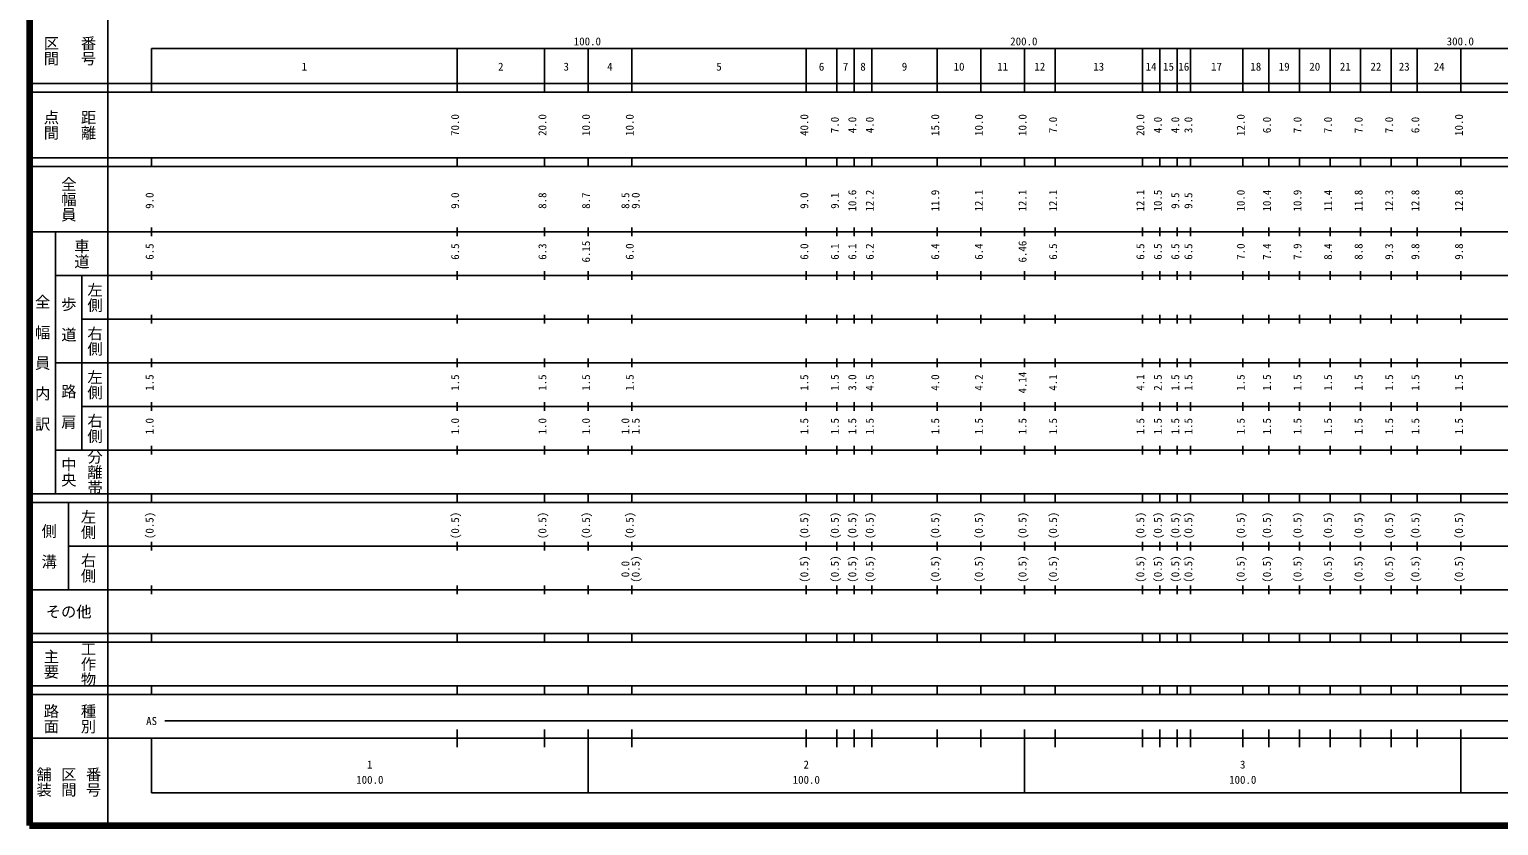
# Model space of a CAD drawing. Units: millimetres on the paper, enlarged 1000 times. Extents: x 40000 to 680000, y 20000 to 380000.
# Drawn here: x 40000 to 376625, y 20000 to 202409 of the extents above; entities that cross this region are included whole.
import ezdxf
from ezdxf.enums import TextEntityAlignment as Align

# ---------------------------------------------------------------- set-up
doc = ezdxf.new("R2010")
doc.units = ezdxf.units.MM
doc.header["$LTSCALE"] = 1000
doc.layers.add('M-TTL', color=2, linetype='Continuous', lineweight=140)
doc.layers.add('M-TTL-BAND', color=7, linetype='Continuous', lineweight=25)
doc.styles.add('@ＭＳ ゴシック', font='')
doc.styles.add('ＭＳ ゴシック', font='')
doc.styles.get('@ＭＳ ゴシック').set_extended_font_data('@MS Gothic')
doc.styles.get('ＭＳ ゴシック').set_extended_font_data('MS Gothic')

msp = doc.modelspace()

# ---------------------------------------------------------------- linework, layer by layer
at = {"layer": 'M-TTL'}
for p, q in [((40000, 380000), (40000, 20000)), ((40000, 20000), (680000, 20000))]:
    msp.add_line(p, q, dxfattribs=at)
at = {"layer": 'M-TTL-BAND'}
for p, q in [((58000, 370000), (58000, 20000)), ((68000, 198000), (579000, 198000)), ((68000, 198000), (68000, 188000)), ((138000, 188000), (138000, 198000)), ((158000, 188000), (158000, 198000)), ((168000, 188000), (168000, 198000)), ((178000, 188000), (178000, 198000)), ((218000, 188000), (218000, 198000)), ((225000, 188000), (225000, 198000)), ((229000, 188000), (229000, 198000)), ((233000, 188000), (233000, 198000)), ((248000, 188000), (248000, 198000)), ((258000, 188000), (258000, 198000)), ((268000, 188000), (268000, 198000)), ((275000, 188000), (275000, 198000)), ((295000, 188000), (295000, 198000)), ((299000, 188000), (299000, 198000)), ((303000, 188000), (303000, 198000)), ((306000, 188000), (306000, 198000)), ((318000, 188000), (318000, 198000)), ((324000, 188000), (324000, 198000)), ((331000, 188000), (331000, 198000)), ((338000, 188000), (338000, 198000)), ((345000, 188000), (345000, 198000)), ((352000, 188000), (352000, 198000)), ((358000, 188000), (358000, 198000)), ((368000, 188000), (368000, 198000)), ((40000, 190000), (579000, 190000)), ((40000, 188000), (579000, 188000)), ((40000, 173000), (579000, 173000)), ((68000, 171000), (68000, 173000)), ((138000, 171000), (138000, 173000)), ((158000, 171000), (158000, 173000)), ((168000, 171000), (168000, 173000)), ((178000, 171000), (178000, 173000)), ((218000, 171000), (218000, 173000)), ((225000, 171000), (225000, 173000)), ((229000, 171000), (229000, 173000)), ((233000, 171000), (233000, 173000)), ((248000, 171000), (248000, 173000)), ((258000, 171000), (258000, 173000)), ((268000, 171000), (268000, 173000)), ((275000, 171000), (275000, 173000)), ((295000, 171000), (295000, 173000)), ((299000, 171000), (299000, 173000)), ((303000, 171000), (303000, 173000)), ((306000, 171000), (306000, 173000)), ((318000, 171000), (318000, 173000)), ((324000, 171000), (324000, 173000)), ((331000, 171000), (331000, 173000)), ((338000, 171000), (338000, 173000)), ((345000, 171000), (345000, 173000)), ((352000, 171000), (352000, 173000)), ((358000, 171000), (358000, 173000)), ((368000, 171000), (368000, 173000)), ((40000, 171000), (579000, 171000)), ((40000, 156000), (579000, 156000)), ((46000, 96000), (46000, 156000)), ((68000, 155000), (68000, 157000)), ((138000, 155000), (138000, 157000)), ((158000, 155000), (158000, 157000)), ((168000, 155000), (168000, 157000)), ((178000, 155000), (178000, 157000)), ((218000, 155000), (218000, 157000)), ((225000, 155000), (225000, 157000)), ((229000, 155000), (229000, 157000)), ((233000, 155000), (233000, 157000)), ((248000, 155000), (248000, 157000)), ((258000, 155000), (258000, 157000)), ((268000, 155000), (268000, 157000)), ((275000, 155000), (275000, 157000)), ((295000, 155000), (295000, 157000)), ((299000, 155000), (299000, 157000)), ((303000, 155000), (303000, 157000)), ((306000, 155000), (306000, 157000)), ((318000, 155000), (318000, 157000)), ((324000, 155000), (324000, 157000)), ((331000, 155000), (331000, 157000)), ((338000, 155000), (338000, 157000)), ((345000, 155000), (345000, 157000)), ((352000, 155000), (352000, 157000)), ((358000, 155000), (358000, 157000)), ((368000, 155000), (368000, 157000)), ((46000, 146000), (579000, 146000)), ((52000, 146000), (52000, 106000)), ((68000, 145000), (68000, 147000)), ((138000, 145000), (138000, 147000)), ((158000, 145000), (158000, 147000)), ((168000, 145000), (168000, 147000)), ((178000, 145000), (178000, 147000)), ((218000, 145000), (218000, 147000)), ((225000, 145000), (225000, 147000)), ((229000, 145000), (229000, 147000)), ((233000, 145000), (233000, 147000)), ((248000, 145000), (248000, 147000)), ((258000, 145000), (258000, 147000)), ((268000, 145000), (268000, 147000)), ((275000, 145000), (275000, 147000)), ((295000, 145000), (295000, 147000)), ((299000, 145000), (299000, 147000)), ((303000, 145000), (303000, 147000)), ((306000, 145000), (306000, 147000)), ((318000, 145000), (318000, 147000)), ((324000, 145000), (324000, 147000)), ((331000, 145000), (331000, 147000)), ((338000, 145000), (338000, 147000)), ((345000, 145000), (345000, 147000)), ((352000, 145000), (352000, 147000)), ((358000, 145000), (358000, 147000)), ((368000, 145000), (368000, 147000)), ((52000, 136000), (579000, 136000)), ((68000, 135000), (68000, 137000)), ((138000, 135000), (138000, 137000)), ((158000, 135000), (158000, 137000)), ((168000, 135000), (168000, 137000)), ((178000, 135000), (178000, 137000)), ((218000, 135000), (218000, 137000)), ((225000, 135000), (225000, 137000)), ((229000, 135000), (229000, 137000)), ((233000, 135000), (233000, 137000)), ((248000, 135000), (248000, 137000)), ((258000, 135000), (258000, 137000)), ((268000, 135000), (268000, 137000)), ((275000, 135000), (275000, 137000)), ((295000, 135000), (295000, 137000)), ((299000, 135000), (299000, 137000)), ((303000, 135000), (303000, 137000)), ((306000, 135000), (306000, 137000)), ((318000, 135000), (318000, 137000)), ((324000, 135000), (324000, 137000)), ((331000, 135000), (331000, 137000)), ((338000, 135000), (338000, 137000)), ((345000, 135000), (345000, 137000)), ((352000, 135000), (352000, 137000)), ((358000, 135000), (358000, 137000)), ((368000, 135000), (368000, 137000)), ((46000, 126000), (579000, 126000)), ((68000, 125000), (68000, 127000)), ((138000, 125000), (138000, 127000)), ((158000, 125000), (158000, 127000)), ((168000, 125000), (168000, 127000)), ((178000, 125000), (178000, 127000)), ((218000, 125000), (218000, 127000)), ((225000, 125000), (225000, 127000)), ((229000, 125000), (229000, 127000)), ((233000, 125000), (233000, 127000)), ((248000, 125000), (248000, 127000)), ((258000, 125000), (258000, 127000)), ((268000, 125000), (268000, 127000)), ((275000, 125000), (275000, 127000)), ((295000, 125000), (295000, 127000)), ((299000, 125000), (299000, 127000)), ((303000, 125000), (303000, 127000)), ((306000, 125000), (306000, 127000)), ((318000, 125000), (318000, 127000)), ((324000, 125000), (324000, 127000)), ((331000, 125000), (331000, 127000)), ((338000, 125000), (338000, 127000)), ((345000, 125000), (345000, 127000)), ((352000, 125000), (352000, 127000)), ((358000, 125000), (358000, 127000)), ((368000, 125000), (368000, 127000)), ((52000, 116000), (579000, 116000)), ((68000, 115000), (68000, 117000)), ((138000, 115000), (138000, 117000)), ((158000, 115000), (158000, 117000)), ((168000, 115000), (168000, 117000)), ((178000, 115000), (178000, 117000)), ((218000, 115000), (218000, 117000)), ((225000, 115000), (225000, 117000)), ((229000, 115000), (229000, 117000)), ((233000, 115000), (233000, 117000)), ((248000, 115000), (248000, 117000)), ((258000, 115000), (258000, 117000)), ((268000, 115000), (268000, 117000)), ((275000, 115000), (275000, 117000)), ((295000, 115000), (295000, 117000)), ((299000, 115000), (299000, 117000)), ((303000, 115000), (303000, 117000)), ((306000, 115000), (306000, 117000)), ((318000, 115000), (318000, 117000)), ((324000, 115000), (324000, 117000)), ((331000, 115000), (331000, 117000)), ((338000, 115000), (338000, 117000)), ((345000, 115000), (345000, 117000)), ((352000, 115000), (352000, 117000)), ((358000, 115000), (358000, 117000)), ((368000, 115000), (368000, 117000)), ((46000, 106000), (579000, 106000)), ((68000, 105000), (68000, 107000)), ((138000, 105000), (138000, 107000)), ((158000, 105000), (158000, 107000)), ((168000, 105000), (168000, 107000)), ((178000, 105000), (178000, 107000)), ((218000, 105000), (218000, 107000)), ((225000, 105000), (225000, 107000)), ((229000, 105000), (229000, 107000)), ((233000, 105000), (233000, 107000)), ((248000, 105000), (248000, 107000)), ((258000, 105000), (258000, 107000)), ((268000, 105000), (268000, 107000)), ((275000, 105000), (275000, 107000)), ((295000, 105000), (295000, 107000)), ((299000, 105000), (299000, 107000)), ((303000, 105000), (303000, 107000)), ((306000, 105000), (306000, 107000)), ((318000, 105000), (318000, 107000)), ((324000, 105000), (324000, 107000)), ((331000, 105000), (331000, 107000)), ((338000, 105000), (338000, 107000)), ((345000, 105000), (345000, 107000)), ((352000, 105000), (352000, 107000)), ((358000, 105000), (358000, 107000)), ((368000, 105000), (368000, 107000)), ((40000, 96000), (579000, 96000)), ((68000, 94000), (68000, 96000)), ((138000, 94000), (138000, 96000)), ((158000, 94000), (158000, 96000)), ((168000, 94000), (168000, 96000)), ((178000, 94000), (178000, 96000)), ((218000, 94000), (218000, 96000)), ((225000, 94000), (225000, 96000)), ((229000, 94000), (229000, 96000)), ((233000, 94000), (233000, 96000)), ((248000, 94000), (248000, 96000)), ((258000, 94000), (258000, 96000)), ((268000, 94000), (268000, 96000)), ((275000, 94000), (275000, 96000)), ((295000, 94000), (295000, 96000)), ((299000, 94000), (299000, 96000)), ((303000, 94000), (303000, 96000)), ((306000, 94000), (306000, 96000)), ((318000, 94000), (318000, 96000)), ((324000, 94000), (324000, 96000)), ((331000, 94000), (331000, 96000)), ((338000, 94000), (338000, 96000)), ((345000, 94000), (345000, 96000)), ((352000, 94000), (352000, 96000)), ((358000, 94000), (358000, 96000)), ((368000, 94000), (368000, 96000)), ((40000, 94000), (579000, 94000)), ((49000, 94000), (49000, 74000)), ((68000, 83000), (68000, 85000)), ((138000, 83000), (138000, 85000)), ((158000, 83000), (158000, 85000)), ((168000, 83000), (168000, 85000)), ((178000, 83000), (178000, 85000)), ((218000, 83000), (218000, 85000)), ((225000, 83000), (225000, 85000)), ((229000, 83000), (229000, 85000)), ((233000, 83000), (233000, 85000)), ((248000, 83000), (248000, 85000)), ((258000, 83000), (258000, 85000)), ((268000, 83000), (268000, 85000)), ((275000, 83000), (275000, 85000)), ((295000, 83000), (295000, 85000)), ((299000, 83000), (299000, 85000)), ((303000, 83000), (303000, 85000)), ((306000, 83000), (306000, 85000)), ((318000, 83000), (318000, 85000)), ((324000, 83000), (324000, 85000)), ((331000, 83000), (331000, 85000)), ((338000, 83000), (338000, 85000)), ((345000, 83000), (345000, 85000)), ((352000, 83000), (352000, 85000)), ((358000, 83000), (358000, 85000)), ((368000, 83000), (368000, 85000)), ((49000, 84000), (579000, 84000)), ((68000, 73000), (68000, 75000)), ((138000, 73000), (138000, 75000)), ((158000, 73000), (158000, 75000)), ((168000, 73000), (168000, 75000)), ((178000, 73000), (178000, 75000)), ((218000, 73000), (218000, 75000)), ((225000, 73000), (225000, 75000)), ((229000, 73000), (229000, 75000)), ((233000, 73000), (233000, 75000)), ((248000, 73000), (248000, 75000)), ((258000, 73000), (258000, 75000)), ((268000, 73000), (268000, 75000)), ((275000, 73000), (275000, 75000)), ((295000, 73000), (295000, 75000)), ((299000, 73000), (299000, 75000)), ((303000, 73000), (303000, 75000)), ((306000, 73000), (306000, 75000)), ((318000, 73000), (318000, 75000)), ((324000, 73000), (324000, 75000)), ((331000, 73000), (331000, 75000)), ((338000, 73000), (338000, 75000)), ((345000, 73000), (345000, 75000)), ((352000, 73000), (352000, 75000)), ((358000, 73000), (358000, 75000)), ((368000, 73000), (368000, 75000)), ((40000, 74000), (579000, 74000)), ((40000, 64000), (579000, 64000)), ((68000, 62000), (68000, 64000)), ((138000, 62000), (138000, 64000)), ((158000, 62000), (158000, 64000)), ((168000, 62000), (168000, 64000)), ((178000, 62000), (178000, 64000)), ((218000, 62000), (218000, 64000)), ((225000, 62000), (225000, 64000)), ((229000, 62000), (229000, 64000)), ((233000, 62000), (233000, 64000)), ((248000, 62000), (248000, 64000)), ((258000, 62000), (258000, 64000)), ((268000, 62000), (268000, 64000)), ((275000, 62000), (275000, 64000)), ((295000, 62000), (295000, 64000)), ((299000, 62000), (299000, 64000)), ((303000, 62000), (303000, 64000)), ((306000, 62000), (306000, 64000)), ((318000, 62000), (318000, 64000)), ((324000, 62000), (324000, 64000)), ((331000, 62000), (331000, 64000)), ((338000, 62000), (338000, 64000)), ((345000, 62000), (345000, 64000)), ((352000, 62000), (352000, 64000)), ((358000, 62000), (358000, 64000)), ((368000, 62000), (368000, 64000)), ((40000, 62000), (579000, 62000)), ((40000, 52000), (579000, 52000)), ((68000, 50000), (68000, 52000)), ((138000, 50000), (138000, 52000)), ((158000, 50000), (158000, 52000)), ((168000, 50000), (168000, 52000)), ((178000, 50000), (178000, 52000)), ((218000, 50000), (218000, 52000)), ((225000, 50000), (225000, 52000)), ((229000, 50000), (229000, 52000)), ((233000, 50000), (233000, 52000)), ((248000, 50000), (248000, 52000)), ((258000, 50000), (258000, 52000)), ((268000, 50000), (268000, 52000)), ((275000, 50000), (275000, 52000)), ((295000, 50000), (295000, 52000)), ((299000, 50000), (299000, 52000)), ((303000, 50000), (303000, 52000)), ((306000, 50000), (306000, 52000)), ((318000, 50000), (318000, 52000)), ((324000, 50000), (324000, 52000)), ((331000, 50000), (331000, 52000)), ((338000, 50000), (338000, 52000)), ((345000, 50000), (345000, 52000)), ((352000, 50000), (352000, 52000)), ((358000, 50000), (358000, 52000)), ((368000, 50000), (368000, 52000)), ((40000, 50000), (579000, 50000)), ((71000, 44000), (565000, 44000)), ((138000, 38000), (138000, 42000)), ((158000, 38000), (158000, 42000)), ((168000, 27500), (168000, 42000)), ((178000, 38000), (178000, 42000)), ((218000, 38000), (218000, 42000)), ((225000, 38000), (225000, 42000)), ((229000, 38000), (229000, 42000)), ((233000, 38000), (233000, 42000)), ((248000, 38000), (248000, 42000)), ((258000, 38000), (258000, 42000)), ((268000, 27500), (268000, 42000)), ((275000, 38000), (275000, 42000)), ((295000, 38000), (295000, 42000)), ((299000, 38000), (299000, 42000)), ((303000, 38000), (303000, 42000)), ((306000, 38000), (306000, 42000)), ((318000, 38000), (318000, 42000)), ((324000, 38000), (324000, 42000)), ((331000, 38000), (331000, 42000)), ((338000, 38000), (338000, 42000)), ((345000, 38000), (345000, 42000)), ((352000, 38000), (352000, 42000)), ((358000, 38000), (358000, 42000)), ((368000, 27500), (368000, 42000)), ((40000, 40000), (579000, 40000)), ((68000, 40000), (68000, 27500)), ((68000, 27500), (579000, 27500))]:
    msp.add_line(p, q, dxfattribs=at)

# ---------------------------------------------------------------- texts
at = {"layer": 'M-TTL-BAND', "style": '@ＭＳ ゴシック'}
for s, p in [('区間', (45000, 197500)), ('番号', (53500, 197500)), ('点間', (45000, 180500)), ('距離', (53500, 180500)), ('全幅員', (49000, 163500)), ('車道', (52000, 151000)), ('全\u3000幅\u3000員\u3000内\u3000訳', (43000, 126000)), ('左側', (55000, 141000)), ('歩\u3000道', (49000, 136000)), ('右側', (55000, 131000)), ('左側', (55000, 121000)), ('路\u3000肩', (49000, 116000)), ('右側', (55000, 111000)), ('中央', (49000, 101000)), ('分離帯', (55000, 101000)), ('左側', (53500, 89000)), ('側\u3000溝', (44500, 84000)), ('右側', (53500, 79000)), ('工作物', (53500, 57000)), ('主要', (45000, 57000)), ('路面', (45000, 44500)), ('種別', (53500, 44500)), ('舗装', (43333, 30000)), ('区間', (49000, 30000)), ('番号', (54667, 30000))]:
    msp.add_text(s, height=2566, rotation=270, dxfattribs=at).set_placement(p, align=Align.MIDDLE_CENTER)
at = {"layer": 'M-TTL-BAND', "style": 'ＭＳ ゴシック'}
for s, p in [('100.0', (167844, 198195)), ('200.0', (267844, 198195)), ('300.0', (367844, 198195)), ('1', (103000, 192405)), ('2', (148000, 192405)), ('3', (163000, 192405)), ('4', (173000, 192405)), ('5', (198000, 192405)), ('6', (221500, 192405)), ('7', (227000, 192405)), ('8', (231000, 192405)), ('9', (240500, 192405)), ('10', (253000, 192405)), ('11', (263000, 192405)), ('12', (271500, 192405)), ('13', (285000, 192405)), ('14', (297000, 192405)), ('15', (301000, 192405)), ('16', (304500, 192405)), ('17', (312000, 192405)), ('18', (321000, 192405)), ('19', (327500, 192405)), ('20', (334500, 192405)), ('21', (341500, 192405)), ('22', (348500, 192405)), ('23', (355000, 192405)), ('24', (363000, 192405)), ('AS', (68000, 42500)), ('1', (118000, 32523)), ('2', (218000, 32523)), ('3', (318000, 32523)), ('100.0', (118000, 29033)), ('100.0', (218000, 29033)), ('100.0', (318000, 29033))]:
    msp.add_text(s, height=1833, dxfattribs=at).set_placement(p, align=Align.BOTTOM_CENTER)
for s, p in [('70.0', (139000, 180500)), ('20.0', (159000, 180500)), ('10.0', (169000, 180500)), ('10.0', (179000, 180500)), ('40.0', (219000, 180500)), ('7.0', (226000, 180500)), ('4.0', (230000, 180500)), ('4.0', (234000, 180500)), ('15.0', (249000, 180500)), ('10.0', (259000, 180500)), ('10.0', (269000, 180500)), ('7.0', (276000, 180500)), ('20.0', (296000, 180500)), ('4.0', (300000, 180500)), ('4.0', (304000, 180500)), ('3.0', (307000, 180500)), ('12.0', (319000, 180500)), ('6.0', (325000, 180500)), ('7.0', (332000, 180500)), ('7.0', (339000, 180500)), ('7.0', (346000, 180500)), ('7.0', (353000, 180500)), ('6.0', (359000, 180500)), ('10.0', (369000, 180500)), ('10.6', (230000, 163174)), ('12.2', (234000, 163174)), ('11.9', (249000, 163174)), ('12.1', (259000, 163174)), ('12.1', (269000, 163174)), ('12.1', (276000, 163174)), ('12.1', (296000, 163174)), ('10.5', (300000, 163174)), ('10.0', (319000, 163174)), ('10.4', (325000, 163174)), ('10.9', (332000, 163174)), ('11.4', (339000, 163174)), ('11.8', (346000, 163174)), ('12.3', (353000, 163174)), ('12.8', (359000, 163174)), ('12.8', (369000, 163174)), ('9.0', (69000, 163174)), ('9.0', (139000, 163174)), ('8.8', (159000, 163174)), ('8.7', (169000, 163174)), ('8.5', (178000, 163174)), ('9.0', (180370, 163174)), ('9.0', (219000, 163174)), ('9.1', (226000, 163174)), ('9.5', (304000, 163174)), ('9.5', (307000, 163174)), ('6.5', (69000, 151500)), ('6.5', (139000, 151500)), ('6.3', (159000, 151500)), ('6.15', (169000, 151500)), ('6.0', (179000, 151500)), ('6.0', (219000, 151500)), ('6.1', (226000, 151500)), ('6.1', (230000, 151500)), ('6.2', (234000, 151500)), ('6.4', (249000, 151500)), ('6.4', (259000, 151500)), ('6.46', (269000, 151500)), ('6.5', (276000, 151500)), ('6.5', (296000, 151500)), ('6.5', (300000, 151500)), ('6.5', (304000, 151500)), ('6.5', (307000, 151500)), ('7.0', (319000, 151500)), ('7.4', (325000, 151500)), ('7.9', (332000, 151500)), ('8.4', (339000, 151500)), ('8.8', (346000, 151500)), ('9.3', (353000, 151500)), ('9.8', (359000, 151500)), ('9.8', (369000, 151500)), ('1.5', (69000, 121500)), ('1.5', (139000, 121500)), ('1.5', (159000, 121500)), ('1.5', (169000, 121500)), ('1.5', (179000, 121500)), ('1.5', (219000, 121500)), ('1.5', (226000, 121500)), ('3.0', (230000, 121500)), ('4.5', (234000, 121500)), ('4.0', (249000, 121500)), ('4.2', (259000, 121500)), ('4.14', (269000, 121500)), ('4.1', (276000, 121500)), ('4.1', (296000, 121500)), ('2.5', (300000, 121500)), ('1.5', (304000, 121500)), ('1.5', (307000, 121500)), ('1.5', (319000, 121500)), ('1.5', (325000, 121500)), ('1.5', (332000, 121500)), ('1.5', (339000, 121500)), ('1.5', (346000, 121500)), ('1.5', (353000, 121500)), ('1.5', (359000, 121500)), ('1.5', (369000, 121500)), ('1.0', (69000, 111500)), ('1.0', (139000, 111500)), ('1.0', (159000, 111500)), ('1.0', (169000, 111500)), ('1.0', (178000, 111500)), ('1.5', (180370, 111500)), ('1.5', (219000, 111500)), ('1.5', (226000, 111500)), ('1.5', (230000, 111500)), ('1.5', (234000, 111500)), ('1.5', (249000, 111500)), ('1.5', (259000, 111500)), ('1.5', (269000, 111500)), ('1.5', (276000, 111500)), ('1.5', (296000, 111500)), ('1.5', (300000, 111500)), ('1.5', (304000, 111500)), ('1.5', (307000, 111500)), ('1.5', (319000, 111500)), ('1.5', (325000, 111500)), ('1.5', (332000, 111500)), ('1.5', (339000, 111500)), ('1.5', (346000, 111500)), ('1.5', (353000, 111500)), ('1.5', (359000, 111500)), ('1.5', (369000, 111500)), ('(0.5)', (69000, 88764)), ('(0.5)', (139000, 88764)), ('(0.5)', (159000, 88764)), ('(0.5)', (169000, 88764)), ('(0.5)', (179000, 88764)), ('(0.5)', (219000, 88764)), ('(0.5)', (226000, 88764)), ('(0.5)', (230000, 88764)), ('(0.5)', (234000, 88764)), ('(0.5)', (249000, 88764)), ('(0.5)', (259000, 88764)), ('(0.5)', (269000, 88764)), ('(0.5)', (276000, 88764)), ('(0.5)', (296000, 88764)), ('(0.5)', (300000, 88764)), ('(0.5)', (304000, 88764)), ('(0.5)', (307000, 88764)), ('(0.5)', (319000, 88764)), ('(0.5)', (325000, 88764)), ('(0.5)', (332000, 88764)), ('(0.5)', (339000, 88764)), ('(0.5)', (346000, 88764)), ('(0.5)', (353000, 88764)), ('(0.5)', (359000, 88764)), ('(0.5)', (369000, 88764)), ('(0.5)', (180370, 78764)), ('(0.5)', (219000, 78764)), ('(0.5)', (226000, 78764)), ('(0.5)', (230000, 78764)), ('(0.5)', (234000, 78764)), ('(0.5)', (249000, 78764)), ('(0.5)', (259000, 78764)), ('(0.5)', (269000, 78764)), ('(0.5)', (276000, 78764)), ('(0.5)', (296000, 78764)), ('(0.5)', (300000, 78764)), ('(0.5)', (304000, 78764)), ('(0.5)', (307000, 78764)), ('(0.5)', (319000, 78764)), ('(0.5)', (325000, 78764)), ('(0.5)', (332000, 78764)), ('(0.5)', (339000, 78764)), ('(0.5)', (346000, 78764)), ('(0.5)', (353000, 78764)), ('(0.5)', (359000, 78764)), ('(0.5)', (369000, 78764)), ('0.0', (178000, 78764))]:
    msp.add_text(s, height=1833, rotation=90, dxfattribs=at).set_placement(p, align=Align.BOTTOM_CENTER)
msp.add_text('その他', height=2566, dxfattribs=at).set_placement((49000, 69000), align=Align.MIDDLE_CENTER)

doc.saveas('drawing.dxf')
